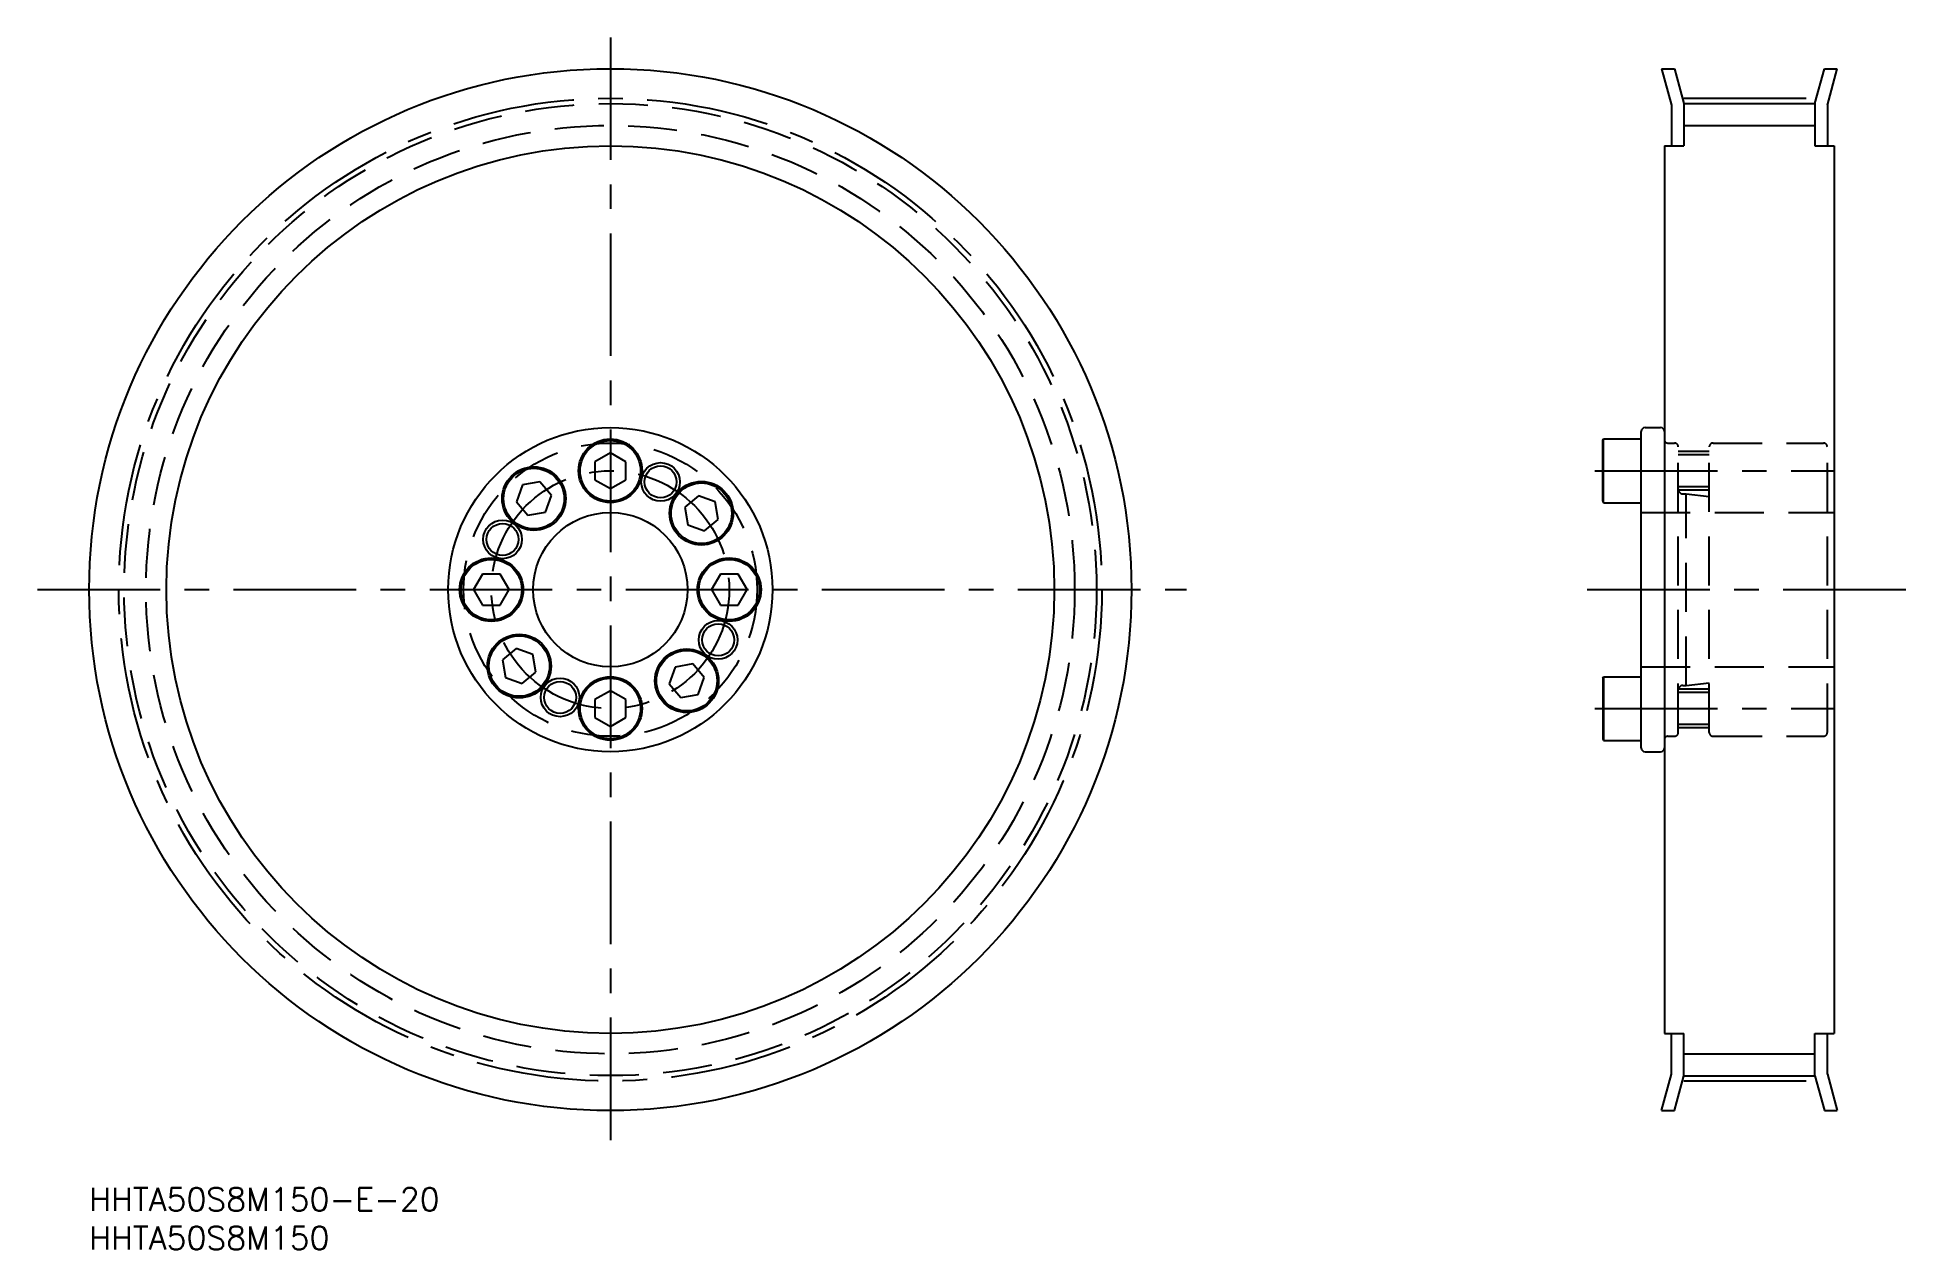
# Model space of a CAD drawing. Extents: x -7 to 236, y -8 to 149.
import ezdxf

# ---------------------------------------------------------------- set-up
doc = ezdxf.new("R2010")
doc.units = 0
doc.header["$LTSCALE"] = 0.5
doc.linetypes.add('CENTER', pattern=[50.8, 31.75, -6.35, 6.35, -6.35])
doc.linetypes.add('DASHED', pattern=[19.05, 12.7, -6.35])
for name, color, linetype in [('MSM_CENTER', 1, 'CENTER'), ('MSM_CONTINUOUS', 7, 'CONTINUOUS'), ('MSM_DASHED', 4, 'DASHED'), ('MSM_NARROW', 5, 'CONTINUOUS'), ('MSM_PART_NUMBER', 7, 'CONTINUOUS')]:
    doc.layers.add(name, color=color, linetype=linetype)
doc.styles.get("Standard").update_dxf_attribs({"font": 'txt.shx', "height": 3, "bigfont": 'bigfont.shx'})

# ---------------------------------------------------------------- blocks, each defined once
blk = doc.blocks.new('*U2')
at = {"layer": 'MSM_PART_NUMBER'}
blk.add_text('HHTA50S8M150-E-20', height=3, dxfattribs=at).set_placement((0, -3))
blk = doc.blocks.new('*U3')
at = {"layer": 'MSM_PART_NUMBER'}
blk.add_text('HHTA50S8M150', height=3, dxfattribs=at).set_placement((0, -8))

msp = doc.modelspace()

# ---------------------------------------------------------------- linework, layer by layer
at = {"layer": 'MSM_CENTER'}
for p, q in [((67.5, 149.05), (67.5, 4.83)), ((206.53, 141.16), (223.53, 141.16)), ((195.03, 92.9), (226.13, 92.9)), ((-6.7, 77.5), (142.13, 77.5)), ((194.03, 77.5), (236.03, 77.5)), ((194.03, 77.5), (236.03, 77.5)), ((195.03, 62.1), (226.13, 62.1)), ((206.53, 13.84), (223.53, 13.84))]:
    msp.add_line(p, q, dxfattribs=at)
for radius in [63.66, 15.4]:
    msp.add_circle((67.5, 77.5), radius, dxfattribs=at)
at = {"layer": 'MSM_CONTINUOUS'}
for p, q in [((203.66, 145), (204.93, 140.26)), ((203.66, 145), (205.32, 145)), ((205.32, 145), (206.53, 140.47)), ((223.53, 140.47), (224.75, 145)), ((224.75, 145), (226.4, 145)), ((225.13, 140.26), (226.4, 145)), ((204.93, 140.26), (204.93, 135)), ((206.53, 140.47), (223.53, 140.47)), ((206.53, 140.47), (206.53, 135)), ((223.53, 140.47), (223.53, 135)), ((225.13, 140.26), (225.13, 135)), ((204.03, 135), (204.03, 20)), ((204.03, 135), (206.53, 135)), ((223.53, 135), (226.03, 135)), ((226.03, 135), (226.03, 20)), ((201.03, 57), (201.03, 98)), ((201.53, 98.5), (203.53, 98.5)), ((67.5, 95.21), (65.5, 94.05)), ((69.5, 94.05), (67.5, 95.21)), ((196.03, 96.82), (196.15, 97.02)), ((196.03, 88.98), (196.03, 96.82)), ((196.15, 97.02), (201.03, 97.02)), ((196.15, 88.77), (196.15, 97.02)), ((65.5, 94.05), (65.5, 91.75)), ((68.5, 94.63), (68.5, 94.63)), ((69, 94.34), (69, 94.34)), ((69.5, 91.75), (69.5, 94.05)), ((56.12, 91.07), (55.33, 88.9)), ((58.39, 91.47), (56.12, 91.07)), ((59.88, 89.7), (58.39, 91.47)), ((65.5, 91.75), (67.5, 90.59)), ((67.5, 90.59), (69.5, 91.75)), ((55.33, 88.9), (56.81, 87.13)), ((56.81, 87.13), (59.09, 87.53)), ((59.09, 87.53), (59.88, 89.7)), ((78.9, 89.67), (77.13, 88.19)), ((77.13, 88.19), (77.53, 85.91)), ((81.07, 88.88), (78.9, 89.67)), ((81.47, 86.61), (81.07, 88.88)), ((196.03, 88.98), (196.15, 88.77)), ((196.15, 88.77), (201.03, 88.77)), ((77.53, 85.91), (79.7, 85.12)), ((79.7, 85.12), (81.47, 86.61)), ((50.95, 79.5), (49.79, 77.5)), ((53.25, 79.5), (50.95, 79.5)), ((54.41, 77.5), (53.25, 79.5)), ((81.75, 79.5), (80.59, 77.5)), ((84.05, 79.5), (81.75, 79.5)), ((85.21, 77.5), (84.05, 79.5)), ((49.79, 77.5), (50.95, 75.5)), ((50.95, 75.5), (53.25, 75.5)), ((53.25, 75.5), (54.41, 77.5)), ((80.59, 77.5), (81.75, 75.5)), ((81.75, 75.5), (84.05, 75.5)), ((84.05, 75.5), (85.21, 77.5)), ((226.03, 77.5), (226.03, 77.5)), ((55.3, 69.88), (53.53, 68.39)), ((53.53, 68.39), (53.93, 66.12)), ((57.47, 69.09), (55.3, 69.88)), ((57.87, 66.81), (57.47, 69.09)), ((53.93, 66.12), (56.1, 65.33)), ((56.1, 65.33), (57.87, 66.81)), ((75.91, 67.47), (75.12, 65.3)), ((78.19, 67.87), (75.91, 67.47)), ((79.67, 66.1), (78.19, 67.87)), ((78.88, 63.93), (79.67, 66.1)), ((196.03, 66.02), (196.15, 66.22)), ((196.03, 66.02), (196.03, 58.18)), ((196.15, 66.22), (201.03, 66.22)), ((196.15, 66.22), (196.15, 57.97)), ((67.5, 64.41), (65.5, 63.25)), ((65.5, 63.25), (65.5, 60.95)), ((69.5, 63.25), (67.5, 64.41)), ((69.5, 60.95), (69.5, 63.25)), ((75.12, 65.3), (76.61, 63.53)), ((76.61, 63.53), (78.88, 63.93)), ((65.5, 60.95), (67.5, 59.79)), ((67.5, 59.79), (69.5, 60.95)), ((196.03, 58.18), (196.15, 57.97)), ((196.15, 57.97), (201.03, 57.97)), ((201.53, 56.5), (203.53, 56.5)), ((204.03, 20), (206.53, 20)), ((204.93, 14.74), (204.93, 20)), ((206.53, 14.52), (206.53, 20)), ((223.53, 14.52), (223.53, 20)), ((223.53, 20), (226.03, 20)), ((225.13, 14.74), (225.13, 20)), ((203.66, 10), (204.93, 14.74)), ((225.13, 14.74), (226.4, 10)), ((205.32, 10), (206.53, 14.52)), ((206.53, 14.52), (223.53, 14.52)), ((223.53, 14.52), (224.75, 10)), ((203.66, 10), (205.32, 10)), ((224.75, 10), (226.4, 10))]:
    msp.add_line(p, q, dxfattribs=at)
for centre, radius in [((67.5, 77.5), 67.5), ((67.5, 77.5), 57.5), ((67.5, 77.5), 21), ((67.5, 92.9), 4.12), ((67.5, 92.9), 3.92), ((57.6, 89.3), 4.12), ((57.6, 89.3), 3.92), ((74.01, 91.46), 2.07), ((79.3, 87.4), 4.12), ((79.3, 87.4), 3.92), ((67.5, 77.5), 10), ((53.54, 84.01), 2.07), ((52.1, 77.5), 4.12), ((52.1, 77.5), 3.92), ((82.9, 77.5), 4.12), ((82.9, 77.5), 3.92), ((81.46, 70.99), 2.07), ((55.7, 67.6), 4.12), ((55.7, 67.6), 3.92), ((77.4, 65.7), 4.12), ((77.4, 65.7), 3.92), ((60.99, 63.54), 2.07), ((67.5, 62.1), 4.12), ((67.5, 62.1), 3.92)]:
    msp.add_circle(centre, radius, dxfattribs=at)
for centre, start, end in [((201.53, 98), 90, 180), ((203.53, 98), 0, 90), ((201.53, 57), 180, 270), ((203.53, 57), 270, 0)]:
    msp.add_arc(centre, 0.5, start, end, dxfattribs=at)
at = {"layer": 'MSM_DASHED'}
for p, q in [((204.44, 96.5), (205.33, 96.5)), ((205.83, 59), (205.83, 96)), ((209.83, 95.4), (205.83, 95.4)), ((209.83, 94.97), (205.83, 94.97)), ((209.83, 59), (209.83, 96)), ((210.33, 96.5), (224.63, 96.5)), ((225.13, 59), (225.13, 96)), ((209.83, 90.83), (205.83, 90.83)), ((209.83, 90.4), (205.83, 90.4)), ((206.43, 89.9), (206.83, 89.9)), ((206.83, 65.1), (206.83, 89.9)), ((206.83, 89.9), (209.83, 89.57)), ((201.03, 87.5), (226.03, 87.5)), ((226.03, 77.5), (226.03, 77.5)), ((201.03, 67.5), (226.03, 67.5)), ((209.83, 64.6), (205.83, 64.6)), ((209.83, 64.17), (205.83, 64.17)), ((206.43, 65.1), (206.83, 65.1)), ((206.83, 65.1), (209.83, 65.43)), ((204.44, 58.5), (205.33, 58.5)), ((209.83, 60.03), (205.83, 60.03)), ((209.83, 59.6), (205.83, 59.6)), ((210.33, 58.5), (224.63, 58.5))]:
    msp.add_line(p, q, dxfattribs=at)
for radius in [62.97, 60.14, 19]:
    msp.add_circle((67.5, 77.5), radius, dxfattribs=at)
for centre, radius, start, end in [((204.44, 96.91), 0.41, 180, 270), ((205.33, 96), 0.5, 0, 90), ((210.33, 96), 0.5, 90, 180), ((224.63, 96), 0.5, 0, 90), ((206.43, 90.5), 0.6, 180.0007, 270), ((206.43, 64.5), 0.6, 90, 179.9993), ((204.44, 58.09), 0.41, 90, 180), ((205.33, 59), 0.5, 270, 0), ((210.33, 59), 0.5, 180, 270), ((224.63, 59), 0.5, 270, 0)]:
    msp.add_arc(centre, radius, start, end, dxfattribs=at)
at = {"layer": 'MSM_NARROW'}
for p, q in [((206.53, 137.64), (223.53, 137.64)), ((206.53, 17.35), (223.53, 17.35))]:
    msp.add_line(p, q, dxfattribs=at)
for centre in [(74.01, 91.46), (53.54, 84.01), (81.46, 70.99), (60.99, 63.54)]:
    msp.add_circle(centre, 2.5, dxfattribs=at)

# ---------------------------------------------------------------- block references
at = {"layer": 'MSM_CONTINUOUS'}
for name in ['*U2', '*U3']:
    msp.add_blockref(name, (0, 0), dxfattribs=at)

doc.saveas('drawing.dxf')
